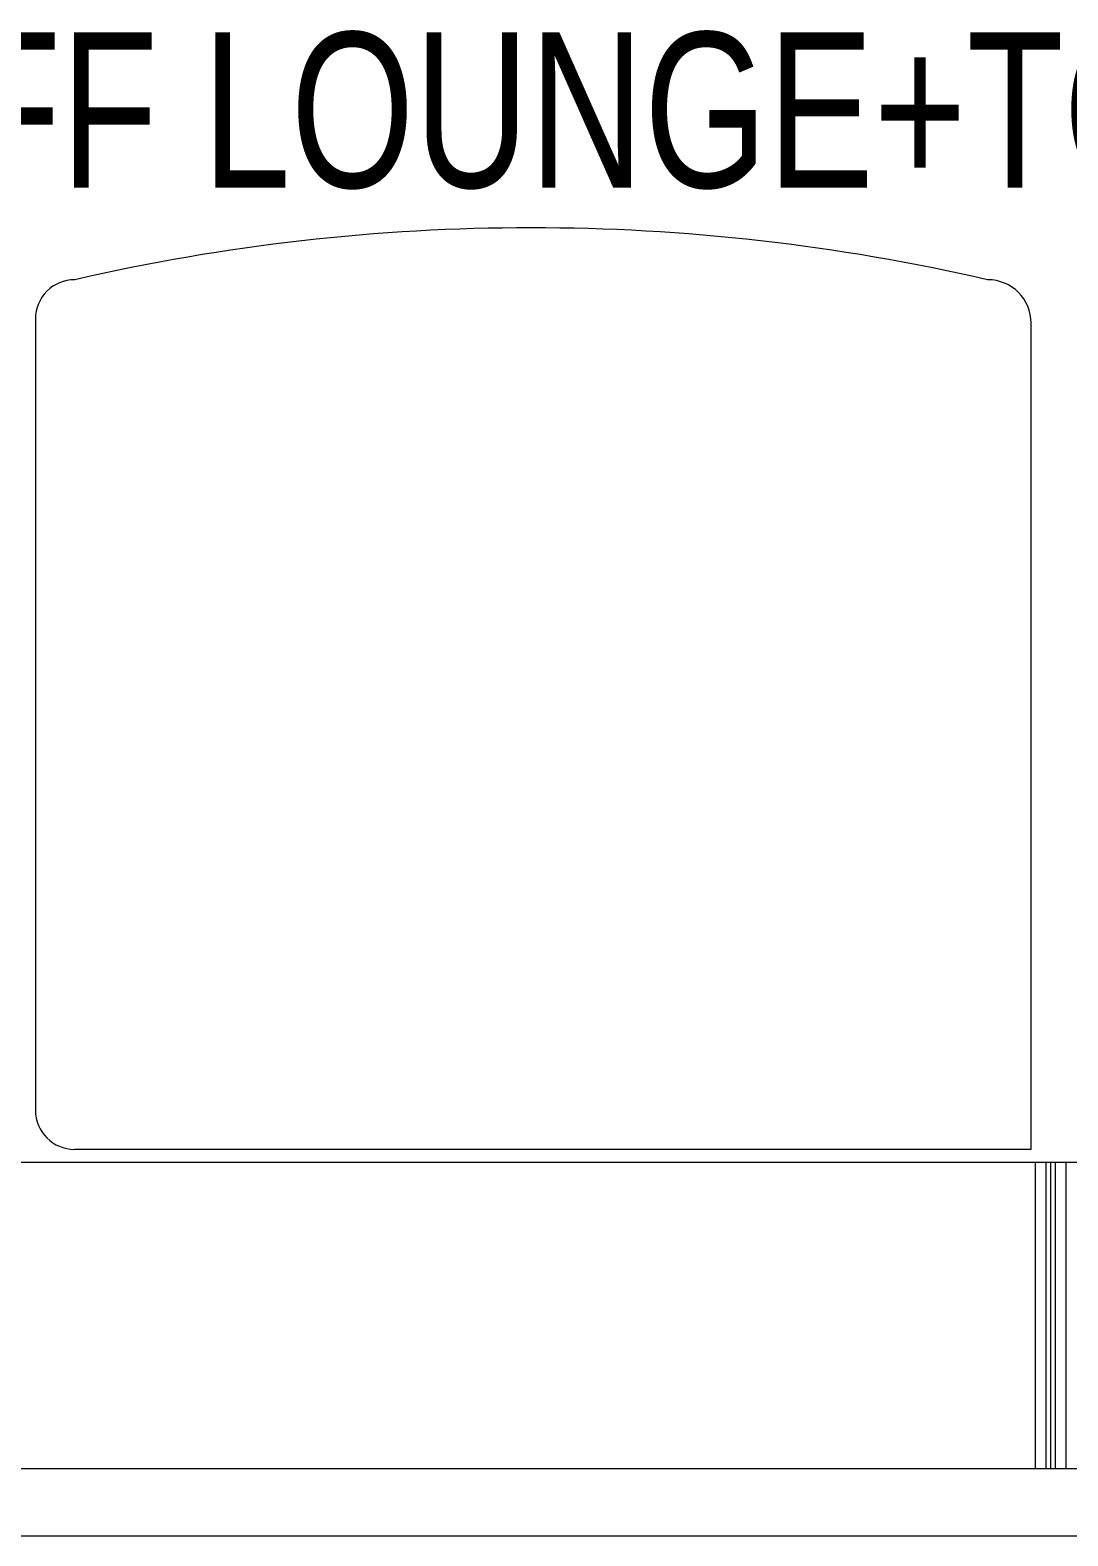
# Model space of a CAD drawing. Header units: metres. Extents: x -18745 to 220762, y -1579758 to -1356048.
# Drawn here: x 171028 to 171697, y -1430413 to -1429442 of the extents above; entities that cross this region are included whole.
import ezdxf

# ---------------------------------------------------------------- set-up
doc = ezdxf.new("R2010")
doc.units = ezdxf.units.M
doc.layers.get('0').update_dxf_attribs({"lineweight": 0})
for name, color, linetype, lineweight in [('A-100 - Copy$0$72_EGR_BASE_TEXT', 8, 'Continuous', 0), ('A-100 - Copy$0$Medical Equipment and Furniture', 8, 'Continuous', 0), ('A-100 - Copy$0$Medical Equipment and Furniture1', 8, 'Continuous', 5), ('A-100 - Copy$0$Walls', 8, 'Continuous', 0)]:
    doc.layers.add(name, color=color, linetype=linetype, lineweight=lineweight)
doc.styles.add('A-100 - Copy$0$X3G_ENTITY_2587EA', font='swisscl.ttf', dxfattribs={"height": 200})

# ---------------------------------------------------------------- blocks, each defined once
blk = doc.blocks.new('A-100 - Copy$0$GF21008-P')
at = {"layer": 'A-100 - Copy$0$Medical Equipment and Furniture1'}
for p, q in [((-0.77088, 0), (0.79062, 0)), ((0, -0.1974), (0, 0)), ((0.00691, -0.1974), (0.00691, 0)), ((0.00987, -0.1974), (0.00987, 0)), ((0.01283, -0.1974), (0.01283, 0)), ((0.01974, -0.1974), (0.01974, 0)), ((-0.7767, -0.1974), (0.79645, -0.1974)), ((0.02235, -0.20585), (0.02235, -0.73852)), ((0.02235, -0.20585), (0.63897, -0.20585)), ((0.66431, -0.74126), (0.66431, -0.23119))]:
    blk.add_line(p, q, dxfattribs=at)
for centre, radius, start, end in [((0.63897, -0.23119), 0.02534, 0, 90), ((0.05042, -0.73852), 0.02807, 180, 270), ((0.63897, -0.74126), 0.02534, 270, 0), ((0.3447, 0.51055), 1.31061, 257.02456, 282.97544)]:
    blk.add_arc(centre, radius, start, end, dxfattribs=at)
blk = doc.blocks.new('A-100 - Copy')
at = {"layer": 'A-100 - Copy$0$Walls'}
blk.add_line((168262.18, -1430412.69, 0), (175033.28, -1430412.69, 0), dxfattribs=at)
at = {"layer": 'A-100 - Copy$0$Medical Equipment and Furniture', "xscale": 1000, "yscale": 1000, "zscale": 1000, "rotation": 179.9999999999998}
blk.add_blockref('A-100 - Copy$0$GF21008-P', (171695.53, -1430369.36, 0), dxfattribs=at)
at = {"layer": 'A-100 - Copy$0$72_EGR_BASE_TEXT', "insert": (171422.23, -1429443.32), "char_height": 100, "attachment_point": 2, "style": 'A-100 - Copy$0$X3G_ENTITY_2587EA'}
blk.add_mtext('STAFF LOUNGE+TOILETS', dxfattribs=at)

msp = doc.modelspace()

# ---------------------------------------------------------------- block references
msp.add_blockref('A-100 - Copy', (0, 0))

doc.saveas('drawing.dxf')
